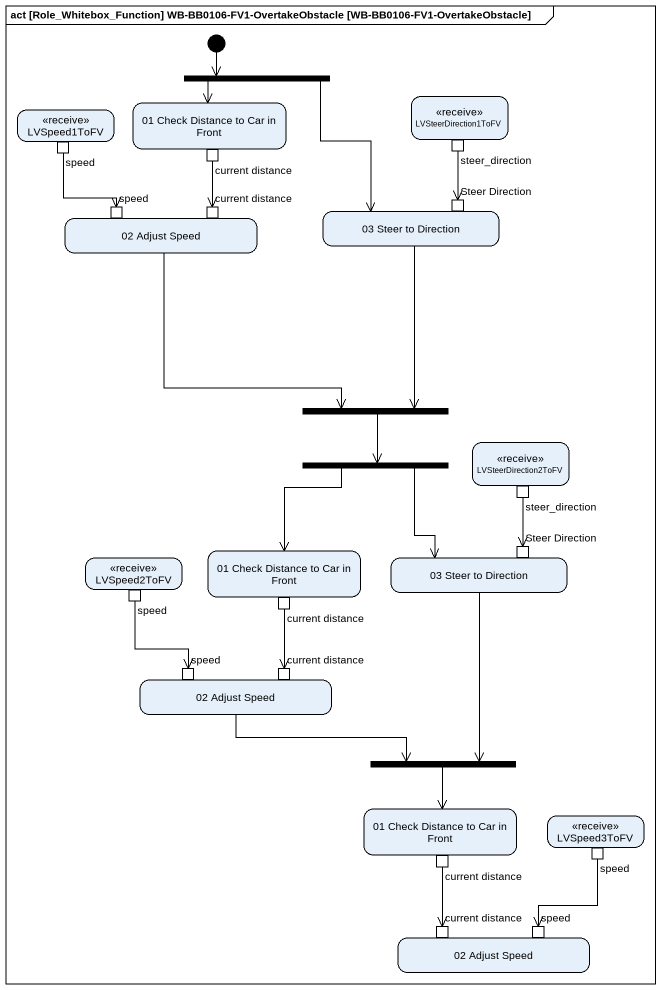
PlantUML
@startuml
mainframe act [Role_Whitebox_Function] WB-BB0106-FV1-OvertakeObstacle [WB-BB0106-FV1-OvertakeObstacle]
hide empty description
state LVSpeed1ToFV <<receive>> {
  state speed <<outputPin>>
}
state "01 Check Distance to Car in Front" as s01_Check_Distance_to_Car_in {
  state "current distance" as current_distance <<outputPin>>
}
state fork1 <<fork>>
state LVSteerDirection1ToFV <<receive>> {
  state steer_direction <<outputPin>>
}
state "02 Adjust Speed" as s02_Adjust_Speed {
  state "speed" as speed_2 <<inputPin>>
  state "current distance" as current_distance_2 <<inputPin>>
}
state "03 Steer to Direction" as s03_Steer_to_Direction {
  state "Steer Direction" as Steer_Direction <<inputPin>>
}
state fork2 <<join>>
state LVSteerDirection2ToFV <<receive>> {
  state "steer_direction" as steer_direction_2 <<outputPin>>
}
state fork3 <<fork>>
state LVSpeed2ToFV <<receive>> {
  state "speed" as speed_3 <<outputPin>>
}
state "01 Check Distance to Car in Front" as s01_Check_Distance_to_Car_in_2 {
  state "current distance" as current_distance_3 <<outputPin>>
}
state "03 Steer to Direction" as s03_Steer_to_Direction_2 {
  state "Steer Direction" as Steer_Direction_2 <<inputPin>>
}
state "02 Adjust Speed" as s02_Adjust_Speed_2 {
  state "speed" as speed_4 <<inputPin>>
  state "current distance" as current_distance_4 <<inputPin>>
}
state fork4 <<join>>
state "01 Check Distance to Car in Front" as s01_Check_Distance_to_Car_in_3 {
  state "current distance" as current_distance_5 <<outputPin>>
}
state LVSpeed3ToFV <<receive>> {
  state "speed" as speed_5 <<outputPin>>
}
state "02 Adjust Speed" as s02_Adjust_Speed_3 {
  state "current distance" as current_distance_6 <<inputPin>>
  state "speed" as speed_6 <<inputPin>>
}
[*] --> fork1
fork1 --> s01_Check_Distance_to_Car_in
fork1 --> s03_Steer_to_Direction
speed --> speed_2
current_distance --> current_distance_2
steer_direction --> Steer_Direction
s02_Adjust_Speed --> fork2
s03_Steer_to_Direction --> fork2
fork2 --> fork3
fork3 --> s01_Check_Distance_to_Car_in_2
fork3 --> s03_Steer_to_Direction_2
steer_direction_2 --> Steer_Direction_2
speed_3 --> speed_4
s03_Steer_to_Direction_2 --> fork4
current_distance_3 --> current_distance_4
s02_Adjust_Speed_2 -right-> fork4
fork4 --> s01_Check_Distance_to_Car_in_3
speed_5 --> speed_6
current_distance_5 --> current_distance_6
@enduml
